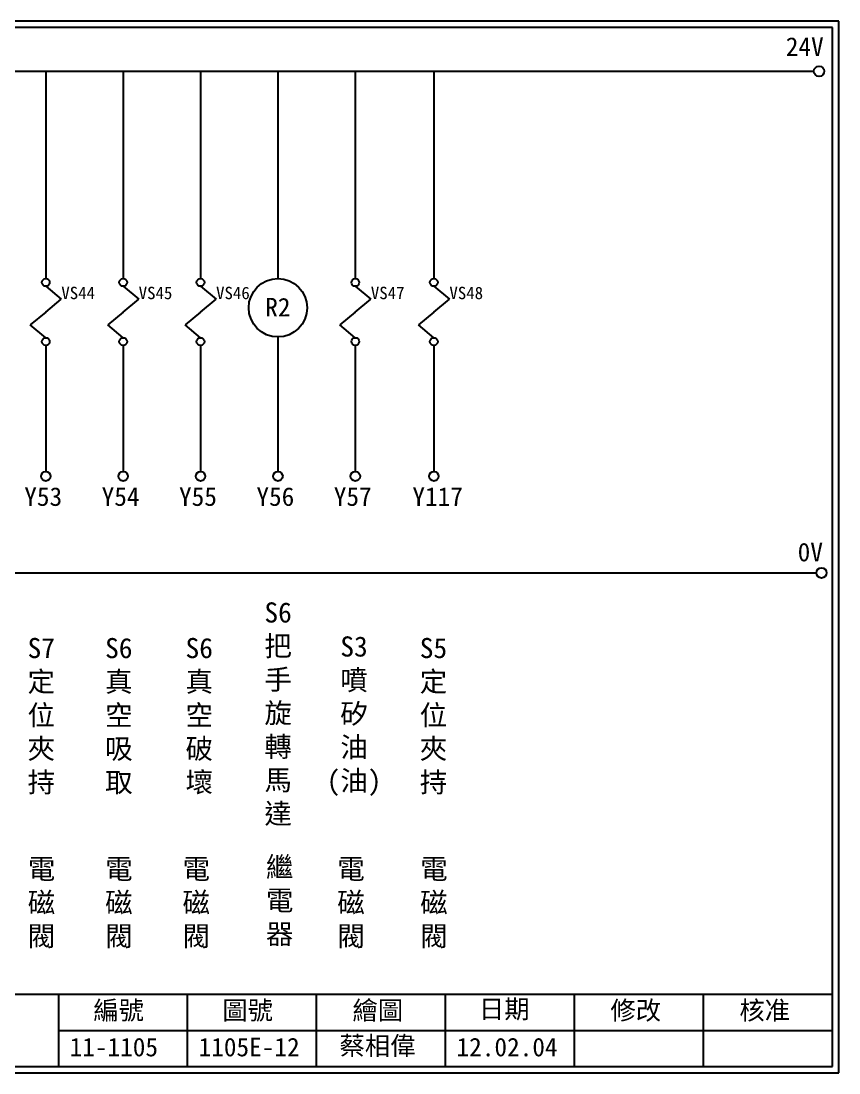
# Model space of a CAD drawing. Extents: x 926 to 1213, y 3 to 207.
# Drawn here: x 1054.2 to 1212.7, y 3 to 207 of the extents above; entities that cross this region are included whole.
import ezdxf

# ---------------------------------------------------------------- set-up
doc = ezdxf.new("R2010")
doc.units = 0
doc.layers.get('0').update_dxf_attribs({"linetype": 'CONTINUOUS'})
doc.layers.add('圖框層', color=7, linetype='CONTINUOUS')
doc.layers.add('標尺寸層', color=3, linetype='CONTINUOUS')
doc.styles.add('CNS', font='romanc.shx', dxfattribs={"bigfont": 'chineset.shx'})
doc.styles.add('STSL', font='KAIU.TTF')

msp = doc.modelspace()

# ---------------------------------------------------------------- linework, layer by layer
for centre in [(1208.88, 197.22), (1209.36, 99.96)]:
    msp.add_circle(centre, 1)
at = {"layer": '圖框層', "color": 7}
for p, q in [((1212.74, 206.97), (925.74, 206.97)), ((1212.74, 3), (1212.74, 206.97)), ((1211.49, 205.72), (926.99, 205.72)), ((1211.49, 4.25), (1211.49, 205.72)), ((926.99, 18.25), (1211.49, 18.25)), ((1061.49, 4.25), (1061.49, 18.25)), ((1086.49, 4.25), (1086.49, 18.25)), ((1111.49, 4.25), (1111.49, 18.25)), ((1136.49, 4.25), (1136.49, 18.25)), ((1161.49, 4.25), (1161.49, 18.25)), ((1186.49, 4.25), (1186.49, 18.25)), ((1061.49, 11.25), (1211.49, 11.25)), ((926.99, 4.25), (1211.49, 4.25)), ((925.74, 3), (1212.74, 3))]:
    msp.add_line(p, q, dxfattribs=at)
at = {"layer": '標尺寸層', "color": 7}
for p, q in [((930.28, 197.22), (1207.88, 197.22)), ((1058.99, 197.22), (1058.99, 157.03)), ((1073.99, 197.22), (1073.99, 157.03)), ((1088.99, 197.22), (1088.99, 157.03)), ((1103.99, 197.22), (1103.99, 157.03)), ((1118.99, 197.22), (1118.99, 157.03)), ((1134.22, 197.22), (1134.22, 157.03)), ((1058.99, 155.53), (1062, 153.04)), ((1073.99, 155.53), (1077, 153.04)), ((1088.99, 155.53), (1092, 153.04)), ((1118.99, 155.53), (1122, 153.04)), ((1134.22, 155.53), (1137.23, 153.04)), ((1058.99, 150.55), (1062, 153.04)), ((1073.99, 150.55), (1077, 153.04)), ((1088.99, 150.55), (1092, 153.04)), ((1118.99, 150.55), (1122, 153.04)), ((1134.22, 150.55), (1137.23, 153.04)), ((1058.99, 150.55), (1055.99, 148.06)), ((1073.99, 150.55), (1070.99, 148.06)), ((1088.99, 150.55), (1085.99, 148.06)), ((1118.99, 150.55), (1115.99, 148.06)), ((1134.22, 150.55), (1131.22, 148.06)), ((1058.99, 145.57), (1055.99, 148.06)), ((1073.99, 145.57), (1070.99, 148.06)), ((1088.99, 145.57), (1085.99, 148.06)), ((1118.99, 145.57), (1115.99, 148.06)), ((1134.22, 145.57), (1131.22, 148.06)), ((1103.99, 145.7), (1103.99, 119.62)), ((1058.99, 144.07), (1058.99, 119.62)), ((1073.99, 144.07), (1073.99, 119.62)), ((1088.99, 144.07), (1088.99, 119.62)), ((1118.99, 144.07), (1118.99, 119.62)), ((1134.22, 144.07), (1134.22, 119.62)), ((930.49, 99.96), (1208.36, 99.96))]:
    msp.add_line(p, q, dxfattribs=at)
for centre, radius in [((1058.99, 156.28), 0.751), ((1073.99, 156.28), 0.751), ((1088.99, 156.28), 0.751), ((1103.99, 151.37), 5.66), ((1118.99, 156.28), 0.751), ((1134.22, 156.28), 0.751), ((1058.99, 144.82), 0.751), ((1073.99, 144.82), 0.751), ((1088.99, 144.82), 0.751), ((1118.99, 144.82), 0.751), ((1134.22, 144.82), 0.751), ((1058.99, 118.7), 0.92), ((1073.99, 118.7), 0.92), ((1088.99, 118.7), 0.92), ((1103.99, 118.7), 0.92), ((1118.99, 118.7), 0.92), ((1134.22, 118.7), 0.92)]:
    msp.add_circle(centre, radius, dxfattribs=at)

# ---------------------------------------------------------------- texts
at = {"layer": '圖框層', "color": 4, "style": 'STSL'}
for s, height, p in [('24V', 3.6, (1202.44, 200.22)), ('VS44', 2.4, (1062, 153.04)), ('VS45', 2.4, (1077, 153.04)), ('VS46', 2.4, (1092, 153.04)), ('VS47', 2.4, (1122, 153.04)), ('VS48', 2.4, (1137.23, 153.04)), ('R2', 3.6, (1101.53, 149.69)), ('Y53', 3.6, (1054.82, 112.96)), ('Y54', 3.6, (1069.82, 112.96)), ('Y55', 3.6, (1084.82, 112.96)), ('Y56', 3.6, (1099.82, 112.96)), ('Y57', 3.6, (1114.82, 112.96)), ('Y117', 3.6, (1130.05, 112.96)), ('0V', 3.6, (1204.74, 102.2)), ('編號', 3.6, (1068.21, 13.34)), ('圖號', 3.6, (1093.21, 13.34)), ('繪圖', 3.6, (1118.44, 13.34)), ('日期', 3.6, (1142.96, 13.59)), ('修改', 3.6, (1168.44, 13.34)), ('核准', 3.6, (1193.44, 13.34)), ('蔡相偉', 3.6, (1115.93, 6.47)), ('11-1105', 3.6, (1063.61, 6.22)), ('1105E-12', 3.6, (1088.61, 6.22)), ('12.02.04', 3.6, (1138.61, 6.22))]:
    msp.add_text(s, height=height, dxfattribs=at).set_placement(p)
at = {"layer": '標尺寸層', "color": 7, "char_height": 3.9, "attachment_point": 5, "style": 'CNS'}
for s, insert, width in [('{\\fDFKai-SB|b0|i0|c136|p65;S6把手旋轉馬達}', (1104.03, 72.57), 2.8481), ('{\\fDFKai-SB|b0|i0|c136|p65;S7定位夾持}', (1058.12, 72.17), 2.8481), ('{\\fDFKai-SB|b0|i0|c136|p65;S6真空吸取}', (1073.15, 72.17), 2.8481), ('{\\fDFKai-SB|b0|i0|c136|p65;S6真空破壞}', (1088.74, 72.17), 2.8481), ('{\\fDFKai-SB|b0|i0|c136|p65;S3噴矽油(油)}', (1118.74, 72.17), 2.8481), ('{\\fDFKai-SB|b0|i0|c136|p65;S5定位夾持}', (1134.14, 72.17), 2.8481), ('{\\fDFKai-SB|b0|i0|c136|p65;繼電器}', (1104.33, 36.25), 8.6627), ('{\\fDFKai-SB|b0|i0|c136|p65;電磁閥}', (1058.16, 35.84), 8.6627), ('{\\fDFKai-SB|b0|i0|c136|p65;電磁閥}', (1073.16, 35.84), 8.6627), ('{\\fDFKai-SB|b0|i0|c136|p65;電磁閥}', (1088.16, 35.84), 8.6627), ('{\\fDFKai-SB|b0|i0|c136|p65;電磁閥}', (1118.16, 35.84), 8.6627), ('{\\fDFKai-SB|b0|i0|c136|p65;電磁閥}', (1134.23, 35.84), 8.6627)]:
    msp.add_mtext(s, dxfattribs=dict(at, insert=insert, width=width))

doc.saveas('drawing.dxf')
